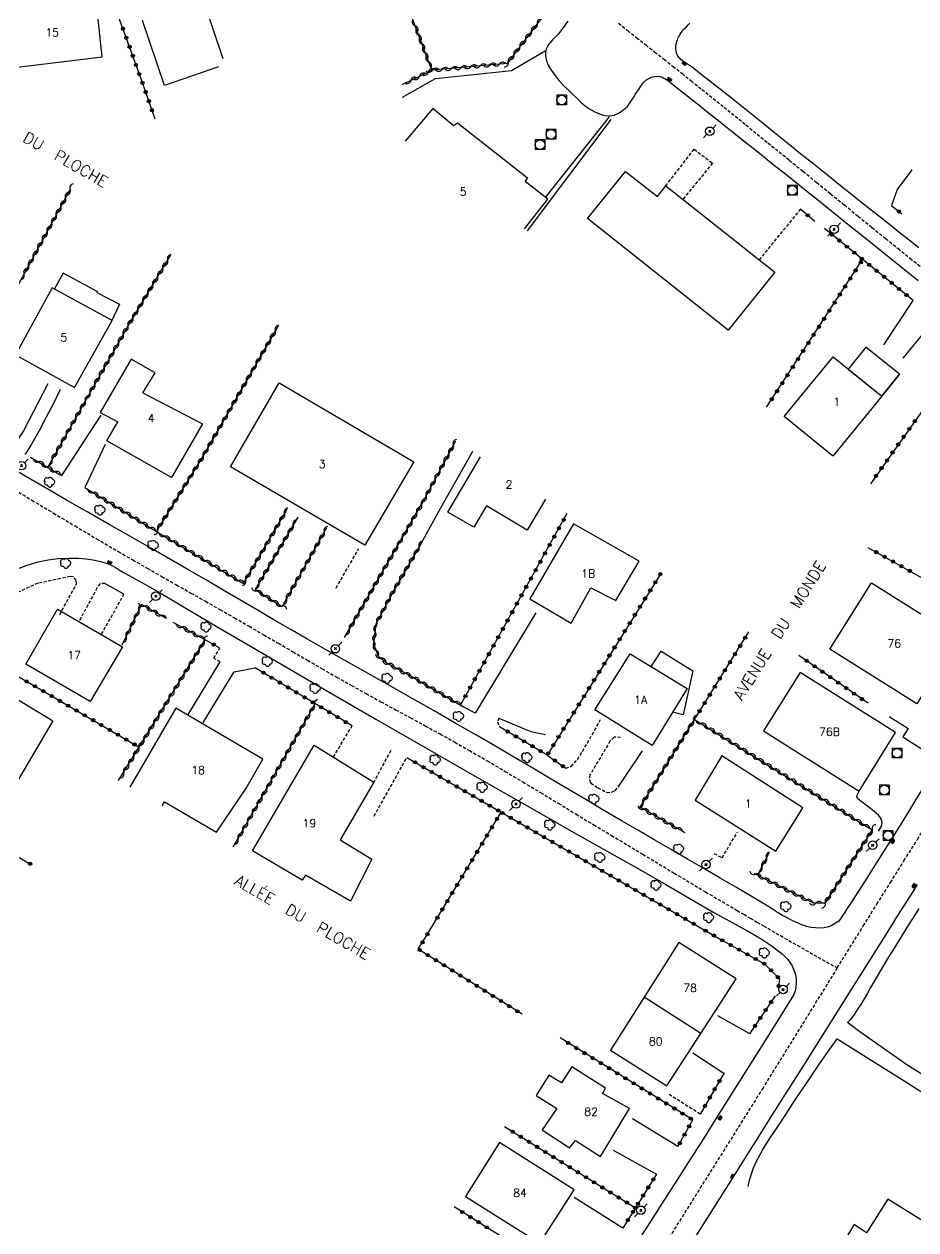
# Model space of a CAD drawing. Header units: millimetres. Extents: x 146000 to 147001, y 141999 to 143000.
# Drawn here: x 146353.7 to 146493, y 142123.5 to 142311.8 of the extents above; entities that cross this region are included whole.
import ezdxf
from ezdxf.enums import TextEntityAlignment as Align

# ---------------------------------------------------------------- set-up
doc = ezdxf.new("R2010")
doc.units = ezdxf.units.MM
doc.linetypes.add('DASHED', pattern=[0.75, 0.5, -0.25])
doc.layers.get('0').update_dxf_attribs({"linetype": 'CONTINUOUS'})
for name, color, linetype in [('W0001', 6, 'DASHED'), ('W0014', 7, 'CONTINUOUS'), ('W0017', 7, 'CONTINUOUS'), ('W0101', 7, 'CONTINUOUS'), ('W0104', 1, 'CONTINUOUS'), ('W0112', 1, 'DASHED'), ('W0300', 7, 'CONTINUOUS'), ('W0310', 3, 'CONTINUOUS'), ('W0323', 7, 'CONTINUOUS'), ('W0330', 7, 'CONTINUOUS'), ('W0333', 7, 'CONTINUOUS'), ('W0401', 7, 'CONTINUOUS'), ('W0420', 7, 'CONTINUOUS'), ('W0473', 7, 'CONTINUOUS'), ('W0989', 7, 'CONTINUOUS'), ('W0991', 7, 'CONTINUOUS'), ('W1102', 7, 'CONTINUOUS')]:
    doc.layers.add(name, color=color, linetype=linetype)
doc.styles.get("Standard").update_dxf_attribs({"font": 'romans.shx', "width": 0.85})

# ---------------------------------------------------------------- blocks, each defined once
blk = doc.blocks.new('T473')
for p, q in [((-0.166667, 0.166667), (0.166667, -0.166667)), ((-0.166667, -0.166667), (0.166667, 0.166667)), ((0.500001, 0.500001), (1.000002, 1.000002)), ((-1.000002, -1.000002), (-0.500001, -0.500001))]:
    blk.add_line(p, q)
blk.add_ellipse((0, 0), major_axis=(0.471405, 0.471405), ratio=1, start_param=5.4977871438, end_param=11.780972451)
blk = doc.blocks.new('T401')
for p, q in [((-0.3, 0.3), (0, 0.3)), ((-0.3, -0.25), (-0.3, 0.3)), ((-0.3, 0.15), (0, 0.15)), ((-0.3, 0), (0, 0)), ((0, 0.3), (0, -0.25)), ((-0.3, -0.15), (0, -0.15)), ((-0.3, -0.25), (-0.3, -0.3)), ((-0.3, -0.3), (0, -0.3)), ((0, -0.3), (0, -0.25))]:
    blk.add_line(p, q)
blk = doc.blocks.new('T300')
for p, q in [((-0.8, 0.51), (-0.86, 0.34)), ((-0.86, 0.34), (-0.86, 0.17)), ((-0.86, 0.17), (-0.74, 0.06)), ((-0.69, 0.63), (-0.8, 0.51)), ((-0.8, -0.06), (-0.74, 0.06)), ((-0.74, 0.06), (-0.69, 0.11)), ((-0.57, 0.69), (-0.69, 0.63)), ((-0.46, 0.69), (-0.57, 0.69)), ((-0.29, 0.63), (-0.46, 0.69)), ((-0.29, 0.63), (-0.17, 0.74)), ((-0.23, 0.57), (-0.29, 0.63)), ((-0.17, 0.74), (-0.06, 0.8)), ((-0.06, 0.8), (0.06, 0.8)), ((0.06, 0.8), (0.23, 0.74)), ((0.23, 0.74), (0.34, 0.63)), ((0.34, 0.63), (0.4, 0.51)), ((0.46, 0.46), (0.34, 0.46)), ((0.4, 0.51), (0.4, 0.46)), ((0.57, 0.4), (0.46, 0.46)), ((0.57, 0.4), (0.69, 0.29)), ((0.69, 0.29), (0.74, 0.17)), ((0.74, 0.06), (0.69, -0.17)), ((0.74, 0.17), (0.74, 0.06)), ((-0.8, -0.17), (-0.8, -0.06)), ((-0.8, -0.23), (-0.8, -0.17)), ((-0.74, -0.34), (-0.8, -0.23)), ((-0.69, -0.4), (-0.74, -0.34)), ((-0.51, -0.46), (-0.69, -0.4)), ((-0.4, -0.46), (-0.51, -0.46)), ((-0.4, -0.46), (-0.34, -0.46)), ((-0.34, -0.46), (-0.34, -0.4)), ((-0.34, -0.51), (-0.34, -0.46)), ((-0.29, -0.63), (-0.34, -0.51)), ((-0.17, -0.74), (-0.29, -0.63)), ((-0.06, -0.8), (-0.17, -0.74)), ((0.06, -0.8), (-0.06, -0.8)), ((0.17, -0.74), (0.06, -0.8)), ((0.23, -0.69), (0.17, -0.74)), ((0.29, -0.46), (0.23, -0.46)), ((0.29, -0.63), (0.23, -0.69)), ((0.46, -0.4), (0.29, -0.46)), ((0.34, -0.51), (0.29, -0.63)), ((0.34, -0.51), (0.34, -0.46)), ((0.57, -0.34), (0.46, -0.4)), ((0.63, -0.29), (0.57, -0.34)), ((0.69, -0.17), (0.63, -0.29))]:
    blk.add_line(p, q)
blk = doc.blocks.new('T420')
for p, q in [((0.75, 0.75), (-0.75, 0.75)), ((-0.75, 0.75), (-0.75, -0.75)), ((0.75, 0.75), (0.75, -0.75)), ((0.75, -0.75), (-0.75, -0.75))]:
    blk.add_line(p, q)
blk.add_ellipse((0, 0), major_axis=(-0.53, 0.53), ratio=1, start_param=3.926991, end_param=10.210176)
blk = doc.blocks.new('t323o')
at = {"color": 0, "linetype": 'Continuous'}
for radius in [0.25, 0.15]:
    blk.add_circle((0, 0), radius, dxfattribs=at)
blk = doc.blocks.new('t310o')
at = {"color": 0, "linetype": 'Continuous'}
for centre, start, end in [((-0.5, 0.38), 216.8699, 323.1304), ((0.5, -0.37), 36.8699, 143.1303)]:
    blk.add_arc(centre, 0.625, start, end, dxfattribs=at)

msp = doc.modelspace()

# ---------------------------------------------------------------- linework, layer by layer
at = {"layer": 'W0001'}
for points in [[(146494.24, 142273.49), (146492.33, 142275.03), (146490.42, 142276.57), (146488.26, 142278.32), (146486.1, 142280.06), (146483.95, 142281.81), (146481.79, 142283.56), (146479.64, 142285.32), (146477.49, 142287.07), (146475.33, 142288.82), (146473.18, 142290.57), (146469.75, 142293.35), (146466.32, 142296.14), (146462.89, 142298.92), (146459.45, 142301.7), (146458.03, 142302.82), (146456.62, 142303.95), (146455.2, 142305.07), (146453.78, 142306.19), (146452.36, 142307.31), (146450.94, 142308.43), (146449.52, 142309.55), (146448.11, 142310.68), (146446.55, 142311.93)], [(146484.78, 142171), (146486.89, 142174.38), (146489, 142177.76), (146491.12, 142181.14), (146493.23, 142184.52), (146497.17, 142190.78), (146501.11, 142197.05), (146505.06, 142203.3), (146509.03, 142209.54), (146509.97, 142211.01), (146510.92, 142212.47), (146511.87, 142213.94), (146512.83, 142215.4), (146513.78, 142216.87), (146514.73, 142218.33), (146515.68, 142219.79), (146516.63, 142221.26), (146520.34, 142227), (146524.04, 142232.74), (146527.74, 142238.49), (146531.44, 142244.24)], [(146352.82, 142238.74), (146354.9, 142237.5), (146358.27, 142235.48), (146361.65, 142233.46), (146365.02, 142231.46), (146368.41, 142229.46), (146370.67, 142228.16), (146372.94, 142226.86), (146375.21, 142225.56), (146377.48, 142224.27), (146379.75, 142222.99), (146382.02, 142221.7), (146384.29, 142220.41), (146386.56, 142219.11), (146388.84, 142217.79), (146391.12, 142216.47), (146393.4, 142215.15), (146395.68, 142213.82), (146397.96, 142212.49), (146400.24, 142211.17), (146402.53, 142209.86), (146404.82, 142208.56), (146407.11, 142207.28), (146409.42, 142206.01), (146411.73, 142204.75), (146414.04, 142203.5), (146416.35, 142202.25), (146418.66, 142200.98), (146420.95, 142199.7), (146423.24, 142198.41), (146426.04, 142196.79), (146428.82, 142195.14), (146431.6, 142193.49), (146434.37, 142191.82), (146437.13, 142190.15), (146439.9, 142188.47), (146442.66, 142186.8), (146445.43, 142185.14), (146450.33, 142182.2), (146455.23, 142179.25), (146460.13, 142176.32), (146465.05, 142173.42), (146466.09, 142172.81), (146467.12, 142172.21), (146468.16, 142171.6), (146469.2, 142171)], [(146469.2, 142171), (146470.51, 142170.24), (146471.83, 142169.48), (146473.14, 142168.72), (146474.46, 142167.97), (146480.7, 142164.43)], [(146480.7, 142164.43), (146484.78, 142171)], [(146480.7, 142164.43), (146469.11, 142145.72), (146465.92, 142140.61), (146462.72, 142135.51), (146459.52, 142130.41), (146456.32, 142125.31), (146452.4, 142119.05)]]:
    msp.add_lwpolyline(points, dxfattribs=at)
at = {"layer": 'W0014'}
for points in [[(146438.63, 142312.27), (146438.21, 142311.71), (146437.79, 142311.15), (146437.36, 142310.6), (146437.09, 142310.27), (146436.8, 142309.96), (146436.5, 142309.66), (146436.21, 142309.36), (146435.92, 142309.04), (146435.66, 142308.69), (146435.43, 142308.32), (146435.26, 142307.91), (146435.16, 142307.46), (146435.14, 142306.99), (146435.19, 142306.53), (146435.3, 142306.09), (146435.55, 142305.42), (146435.91, 142304.8), (146436.31, 142304.22), (146436.73, 142303.66), (146437.32, 142302.94), (146437.96, 142302.26), (146438.62, 142301.61), (146439.29, 142300.97), (146439.96, 142300.31), (146440.65, 142299.66), (146441.38, 142299.04), (146442.17, 142298.51), (146442.85, 142298.14), (146443.57, 142297.8), (146444.35, 142297.56), (146445.16, 142297.51), (146445.86, 142297.64), (146446.52, 142297.92), (146447.1, 142298.3), (146447.64, 142298.72), (146447.92, 142298.98), (146448.16, 142299.27), (146448.38, 142299.57), (146448.59, 142299.89), (146448.78, 142300.2), (146448.97, 142300.52), (146449.16, 142300.84), (146449.37, 142301.14), (146449.7, 142301.63), (146450.01, 142302.15), (146450.37, 142302.66), (146450.82, 142303.07), (146451.25, 142303.34), (146451.71, 142303.55), (146452.21, 142303.68), (146452.72, 142303.71), (146453.05, 142303.66), (146453.36, 142303.54), (146453.64, 142303.38), (146453.92, 142303.22), (146454.33, 142302.96), (146454.72, 142302.67), (146455.1, 142302.36), (146455.48, 142302.06), (146456.71, 142301.1), (146457.93, 142300.14), (146459.14, 142299.17), (146460.36, 142298.2), (146463, 142296.09), (146465.65, 142293.99), (146468.29, 142291.88), (146470.93, 142289.77), (146472.6, 142288.43), (146474.27, 142287.09), (146475.94, 142285.76), (146477.6, 142284.42), (146479.27, 142283.08), (146480.94, 142281.75), (146482.61, 142280.41), (146484.28, 142279.07), (146488.81, 142275.44), (146493.34, 142271.82)], [(146493.45, 142276.88), (146491.93, 142278.1), (146490.4, 142279.31), (146488.87, 142280.52), (146487.34, 142281.73), (146485.81, 142282.94), (146484.28, 142284.15), (146482.75, 142285.36), (146481.23, 142286.57), (146479.16, 142288.23), (146477.1, 142289.89), (146475.04, 142291.55), (146472.98, 142293.21), (146470.92, 142294.88), (146468.86, 142296.54), (146466.79, 142298.2), (146464.72, 142299.85), (146463.89, 142300.51), (146463.06, 142301.16), (146462.22, 142301.82), (146461.39, 142302.47), (146460.55, 142303.12), (146459.72, 142303.78), (146458.88, 142304.43), (146458.05, 142305.09), (146457.47, 142305.49), (146456.85, 142305.88), (146456.26, 142306.33), (146455.79, 142306.9), (146455.62, 142307.26), (146455.53, 142307.63), (146455.5, 142308.02), (146455.51, 142308.4), (146455.54, 142308.64), (146455.59, 142308.89), (146455.65, 142309.13), (146455.73, 142309.36), (146455.83, 142309.59), (146455.93, 142309.81), (146456.05, 142310.03), (146456.17, 142310.24), (146456.38, 142310.57), (146456.61, 142310.87), (146456.87, 142311.16), (146457.14, 142311.43), (146457.41, 142311.7), (146457.67, 142311.98)], [(146475.68, 142171), (146475.2, 142171.17), (146474.72, 142171.37), (146474.25, 142171.59), (146473.79, 142171.81), (146472.97, 142172.22), (146472.17, 142172.65), (146471.38, 142173.11), (146470.61, 142173.59), (146469.84, 142174.07), (146469.07, 142174.55), (146468.29, 142175.03), (146467.51, 142175.5), (146464.97, 142176.98), (146462.42, 142178.47), (146459.87, 142179.95), (146457.32, 142181.43), (146454.77, 142182.91), (146452.22, 142184.39), (146449.67, 142185.88), (146447.12, 142187.37), (146444.27, 142189.04), (146441.43, 142190.72), (146438.58, 142192.4), (146435.74, 142194.09), (146432.9, 142195.77), (146430.05, 142197.45), (146427.2, 142199.12), (146424.35, 142200.78), (146421.04, 142202.68), (146417.74, 142204.57), (146414.42, 142206.45), (146411.11, 142208.32), (146407.79, 142210.19), (146404.48, 142212.06), (146401.16, 142213.94), (146397.86, 142215.84), (146395.24, 142217.35), (146392.62, 142218.87), (146390, 142220.39), (146387.39, 142221.92), (146384.77, 142223.44), (146382.16, 142224.97), (146379.54, 142226.49), (146376.93, 142228.02), (146373.61, 142229.92), (146370.29, 142231.82), (146366.97, 142233.71), (146363.64, 142235.59), (146360.32, 142237.49), (146357.01, 142239.4), (146353.72, 142241.34), (146350.43, 142243.3)], [(146352.52, 142226.69), (146354.18, 142227.34), (146355.89, 142227.85), (146357.45, 142228.18), (146359.02, 142228.37), (146360.61, 142228.44), (146362.19, 142228.41), (146363.33, 142228.33), (146364.47, 142228.16), (146365.6, 142227.92), (146366.7, 142227.58), (146367.4, 142227.28), (146368.06, 142226.91), (146368.7, 142226.51), (146369.34, 142226.13), (146370.65, 142225.4), (146371.96, 142224.67), (146373.26, 142223.95), (146374.57, 142223.21)], [(146369.29, 142222.8), (146366.32, 142224.49)], [(146374.57, 142223.21), (146383.06, 142218.2), (146391.57, 142213.21), (146400.08, 142208.24), (146408.61, 142203.29), (146414.24, 142200.04), (146419.88, 142196.82), (146425.52, 142193.59), (146431.17, 142190.37), (146434.95, 142188.22), (146438.75, 142186.07), (146442.54, 142183.93), (146446.34, 142181.79), (146450.13, 142179.64), (146453.92, 142177.48), (146457.69, 142175.3), (146461.45, 142173.1), (146462.39, 142172.56), (146463.34, 142172.03), (146464.29, 142171.51), (146465.24, 142171)], [(146494.55, 142193.27), (146492.67, 142190.2), (146490.78, 142187.14), (146488.87, 142184.08), (146486.91, 142180.98), (146484.94, 142177.89), (146482.96, 142174.8), (146480.96, 142171.72)], [(146489.18, 142171), (146490.19, 142172.62), (146491.21, 142174.23), (146492.23, 142175.85), (146493.24, 142177.47)], [(146493.45, 142173.71), (146492.6, 142172.36), (146491.75, 142171)], [(146480.96, 142171.72), (146479.78, 142171)], [(146464.32, 142131.56), (146466.3, 142134.72), (146468.29, 142137.87), (146470.28, 142141.02), (146472.28, 142144.17), (146474.27, 142147.32), (146476.26, 142150.47), (146478.25, 142153.62), (146480.24, 142156.77), (146482.48, 142160.32), (146484.71, 142163.88), (146486.94, 142167.44), (146489.18, 142171)], [(146465.24, 142171), (146467.04, 142170.02), (146468.81, 142168.99), (146470.52, 142167.85), (146472.14, 142166.58), (146472.57, 142166.17), (146472.98, 142165.73), (146473.34, 142165.26), (146473.66, 142164.74), (146473.89, 142164.25), (146474.09, 142163.74), (146474.22, 142163.21), (146474.29, 142162.66), (146474.3, 142162.06), (146474.24, 142161.47), (146474.12, 142160.88), (146473.93, 142160.31)], [(146479.78, 142171), (146479.67, 142170.96), (146479.57, 142170.92), (146479.46, 142170.89), (146479.35, 142170.86), (146478.67, 142170.72), (146477.99, 142170.67), (146477.3, 142170.69), (146476.62, 142170.77), (146476.38, 142170.81), (146476.15, 142170.87), (146475.91, 142170.93), (146475.68, 142171)], [(146491.75, 142171), (146490.67, 142169.27), (146489.59, 142167.53), (146488.52, 142165.79), (146487.45, 142164.05), (146486.93, 142163.17), (146486.42, 142162.29), (146485.92, 142161.4), (146485.42, 142160.5), (146484.92, 142159.62), (146484.39, 142158.74), (146483.84, 142157.87), (146483.27, 142157.03), (146483.04, 142156.73), (146482.81, 142156.44), (146482.56, 142156.17), (146482.3, 142155.9)], [(146473.93, 142160.31), (146470.94, 142155.5), (146467.94, 142150.7), (146464.93, 142145.9), (146461.91, 142141.11), (146459.85, 142137.85), (146457.78, 142134.6), (146455.7, 142131.35), (146453.62, 142128.1), (146451.54, 142124.86), (146449.47, 142121.61)], [(146466.79, 142130.3), (146467.01, 142131.29), (146467.29, 142132.26), (146467.64, 142133.21), (146468.04, 142134.14), (146469.06, 142136.07), (146470.23, 142137.93), (146471.47, 142139.73), (146472.68, 142141.55), (146473.79, 142143.26), (146474.92, 142144.96), (146476.05, 142146.66), (146477.2, 142148.35), (146478.06, 142149.62), (146478.93, 142150.88), (146479.81, 142152.14), (146480.69, 142153.39)], [(146457.81, 142121.19), (146464.32, 142131.56)]]:
    msp.add_lwpolyline(points, dxfattribs=at)
at = {"layer": 'W0017'}
for points in [[(146412.78, 142300.45), (146417.96, 142303.33), (146429.81, 142304.6), (146435.08, 142307.66)], [(146435.12, 142284.78), (146445.13, 142297.37)], [(146492.38, 142289.07), (146490.04, 142285.99), (146489.2, 142283.53)], [(146487.98, 142261.75), (146492.57, 142268.68)], [(146496.23, 142266.07), (146490.94, 142259.66)], [(146357.42, 142255.64), (146353.6, 142248.3), (146351.8, 142245.63)], [(146423.71, 142245.09), (146418.5, 142235.87), (146415.67, 142230.67)], [(146433.62, 142219.89), (146424.13, 142204.25), (146422.33, 142205.23)], [(146379.25, 142203.93), (146384.34, 142212.22)], [(146381.67, 142202.77), (146386.5, 142210.67), (146389.79, 142211.32)], [(146488.82, 142203.72), (146491.77, 142201.84), (146490.93, 142200.52), (146495.29, 142197.77), (146496.96, 142200.39)], [(146427.82, 142203.45), (146430.47, 142202.33), (146432.84, 142201.35), (146435.12, 142200.89)], [(146446.47, 142192.65), (146450.28, 142198.32)], [(146487.14, 142185.8), (146487.61, 142186.58), (146487.7, 142187.1), (146487.6, 142187.61), (146487.45, 142187.86), (146487.15, 142188.27), (146485.88, 142189.32), (146485, 142190), (146484.23, 142190.58), (146483.85, 142190.88), (146483.74, 142191.15), (146483.85, 142191.5), (146484.12, 142192.04)], [(146467.04, 142154.13), (146462.05, 142156.98)], [(146563.31, 142077.88), (146562.69, 142077.74), (146560.68, 142078.34), (146555.5, 142080.95), (146550.67, 142083.85), (146549.29, 142084.92), (146548.25, 142086.26), (146547.79, 142088.05), (146548.57, 142089.91), (146550.31, 142092.17), (146552.92, 142095.09), (146555.23, 142098.91), (146555.73, 142101.44), (146555.85, 142105.11), (146555.08, 142108.67), (146552.48, 142112.14), (146545.6, 142116.23), (146534.89, 142122.59), (146510.25, 142137.57), (146491.58, 142149.28), (146484.23, 142154.46), (146482.3, 142155.9)], [(146480.69, 142153.39), (146490.43, 142147.26), (146507.4, 142136.47), (146523.32, 142126.8), (146537.69, 142117.95), (146546.15, 142112.51), (146550.76, 142108.75), (146552.25, 142106.21), (146552.89, 142103.67), (146552.6, 142100.99), (146551.81, 142098.56), (146549.39, 142095.23), (146547.2, 142092.84), (146545.56, 142091.02), (146544.67, 142089.94), (146543.96, 142089.66), (146542.86, 142090.01), (146541.51, 142090.7)], [(146458.16, 142151.18), (146462.84, 142148.12), (146463.03, 142148.01)], [(146455.81, 142136.54), (146448.72, 142140.86)], [(146445.73, 142135.96), (146452.47, 142132.22)], [(146447.2, 142123.8), (146439.63, 142128.6)]]:
    msp.add_lwpolyline(points, dxfattribs=at)
at = {"layer": 'W0101'}
for points in [[(146364.92, 142316.09), (146350.18, 142314.31), (146351.35, 142304.98), (146365.88, 142306.71)], [(146453.91, 142286.56), (146470.96, 142273.09), (146463.65, 142264.02), (146441.7, 142281.48), (146447.63, 142288.84), (146452.64, 142284.89)], [(146361.55, 142255.11), (146367.44, 142265.57), (146358.09, 142270.66), (146352.36, 142260.19)], [(146414.57, 142243.49), (146406.94, 142230.45), (146385.91, 142242.71), (146393.53, 142255.79)], [(146439.52, 142233.77), (146432.68, 142222.1), (146439.14, 142218.3), (146442.19, 142223.81), (146446.12, 142221.84), (146449.75, 142227.95)], [(146499.65, 142216.05), (146493.14, 142205.67), (146479.55, 142214.2), (146486.06, 142224.57)], [(146364.03, 142206.06), (146353.96, 142211.88), (146358.93, 142220.45), (146369.05, 142214.61)], [(146457.26, 142208.08), (146451.82, 142199.19), (146442.82, 142204.77), (146448.36, 142213.48)], [(146484.12, 142192.04), (146489.83, 142201.18), (146474.9, 142210.57), (146469.17, 142201.45)], [(146347.87, 142209.27), (146358.2, 142203.04), (146351.18, 142191.16), (146343.17, 142195.85), (146345.68, 142200.09), (146344.97, 142200.57), (146346.54, 142203.98), (146345.1, 142204.72)], [(146407.99, 142181.4), (146404.7, 142174.87), (146397.66, 142178.9), (146397.15, 142178.12), (146389.38, 142182.7), (146398.98, 142199.21), (146408.3, 142193.45), (146403.08, 142184.43)], [(146471.13, 142182.65), (146475.35, 142189.44), (146462.69, 142197.57), (146458.49, 142190.62)], [(146434.61, 142139.14), (146438.86, 142136.33), (146439.8, 142137.5), (146443.7, 142134.97), (146448.25, 142142.47), (146444.05, 142144.83), (146444.49, 142145.65), (146439.27, 142149), (146437.62, 142146.48), (146435.66, 142147.68), (146433.67, 142144.49), (146436.9, 142142.5)], [(146439.61, 142129.76), (146427.94, 142137.17), (146422.66, 142128.75), (146434.26, 142121.43)], [(146480.77, 142115.6), (146497.92, 142104.92), (146500.6, 142109.08), (146503.5, 142107.2), (146500.83, 142103.09), (146514.58, 142094.65), (146522.42, 142107.26), (146508.89, 142115.83), (146507.82, 142114.29), (146506.14, 142115.32), (146506.59, 142115.89), (146505.2, 142116.79), (146505.76, 142117.63), (146488.62, 142128.34), (146485.3, 142123.09), (146483.36, 142124.39), (146481.91, 142121.97), (146483.95, 142120.79)]]:
    msp.add_lwpolyline(points, close=True, dxfattribs=at)
for points in [[(146431.85, 142279.85), (146435.49, 142284.49), (146431.97, 142287.27), (146432.32, 142287.76), (146421.37, 142296.39), (146420.78, 142295.94), (146417.54, 142298.68), (146413.21, 142293.57)], [(146374.15, 142257.37), (146370.42, 142259.53), (146365.57, 142251.19), (146368.32, 142249.71)], [(146479.96, 142244.41), (146472.43, 142250.54), (146480.05, 142259.9), (146487.67, 142253.73)], [(146372.25, 142254.27), (146374.15, 142257.37)], [(146372.25, 142254.27), (146381.54, 142249.41), (146376.71, 142241.05), (146366.61, 142246.76)], [(146487.67, 142253.73), (146480.04, 142244.36)], [(146366.61, 142246.76), (146368.32, 142249.71)], [(146432.29, 142232.79), (146425.92, 142236.58), (146423.92, 142233.25), (146419.86, 142235.59), (146424.99, 142244.26)], [(146435.12, 142237.66), (146432.29, 142232.79)], [(146388.3, 142192.43), (146391, 142197.03), (146377.38, 142204.99), (146370.19, 142192.69)], [(146375.28, 142189.74), (146375.62, 142190.36), (146383.76, 142185.66), (146388.3, 142192.43)], [(146459.39, 142154.22), (146464.92, 142162.76), (146455.96, 142168.4), (146450.55, 142159.88)], [(146450.55, 142159.88), (146445.3, 142151.61), (146454.09, 142146.04)], [(146454.09, 142146.04), (146459.39, 142154.22)]]:
    msp.add_lwpolyline(points, dxfattribs=at)
at = {"layer": 'W0104'}
for points in [[(146384.81, 142306.43), (146381.64, 142315.72)], [(146384.06, 142305.16), (146375.61, 142302.26), (146372.2, 142312.39)], [(146359.81, 142272.95), (146358.44, 142270.47)], [(146365.09, 142270.08), (146359.81, 142272.95)], [(146365.09, 142270.08), (146365.05, 142269.91), (146368.57, 142268.09), (146367.31, 142265.34)], [(146490.42, 142257.18), (146485.15, 142261.4), (146482.42, 142257.97), (146487.67, 142253.73)], [(146451.71, 142211.54), (146453.22, 142213.92), (146458.13, 142210.84), (146456.66, 142203.99), (146454.99, 142204.37)]]:
    msp.add_lwpolyline(points, dxfattribs=at)
msp.add_lwpolyline([(146490.42, 142257.18), (146487.67, 142253.73), (146490.42, 142257.18)], close=True, dxfattribs=at)
at = {"layer": 'W0112'}
for points in [[(146453.91, 142286.56), (146458.35, 142292.29), (146461.22, 142290.14), (146456.58, 142284.44)], [(146474.97, 142282.95), (146468.5, 142275.03)], [(146402.42, 142223.76), (146405.97, 142229.91)], [(146360.89, 142225.55), (146355.84, 142224.52), (146351.54, 142222.53), (146348.21, 142219.67), (146345.71, 142215.82)], [(146359.25, 142219.6), (146361.9, 142224.45), (146361.83, 142224.98), (146361.4, 142225.5), (146360.89, 142225.55)], [(146366.32, 142224.49), (146365.56, 142224.45), (146365.07, 142223.77), (146362.23, 142218.49)], [(146365.8, 142216.57), (146369.29, 142222.8)], [(146384.34, 142212.22), (146383.33, 142212.79), (146384.26, 142214.4)], [(146402.02, 142197.39), (146404.91, 142202.24)], [(146427.82, 142203.45), (146427.63, 142202.86), (146427.93, 142202.11)], [(146438.29, 142195.64), (146439.16, 142195.92), (146440.14, 142197.01), (146440.93, 142198.26), (146443.75, 142203.21)], [(146446.87, 142200.45), (146445.88, 142200.46), (146445.25, 142199.89), (146442.08, 142194.6), (146441.99, 142193.74), (146442.24, 142193.3), (146443.3, 142192.59), (146444.69, 142191.86), (146445.45, 142191.88), (146446, 142192.11), (146446.47, 142192.65)], [(146410.95, 142198.39), (146408.3, 142193.45)], [(146408.36, 142188.15), (146413.47, 142197.3)], [(146461.45, 142182.31), (146462.72, 142181.65), (146465.11, 142185.66)], [(146459.29, 142141.6), (146454.24, 142144.8)]]:
    msp.add_lwpolyline(points, dxfattribs=at)
at = {"layer": 'W0310'}
for points in [[(146435.92, 142314.64), (146429.14, 142305.7), (146417.38, 142304.62), (146410.4, 142323.23), (146409.08, 142327.04)], [(146412.75, 142302.38), (146417.38, 142304.62)], [(146349.5, 142247.08), (146342.02, 142251.48), (146357.27, 142279.38), (146360.89, 142286.01)], [(146357.32, 142242.54), (146369.93, 142264.73), (146376.6, 142275.78)], [(146363.17, 142239.45), (146374.35, 142232.61), (146381.43, 142243.99), (146393.04, 142264.09), (146393.46, 142264.8)], [(146403.75, 142216.05), (146415.99, 142237.2), (146421.12, 142246.78)], [(146354.67, 142244.22), (146359.55, 142241.36)], [(146374.35, 142232.61), (146387.98, 142224.5), (146394.8, 142236.09)], [(146396.47, 142234.83), (146389.76, 142223.53), (146393.99, 142220.88), (146400.98, 142233.2)], [(146415.67, 142230.67), (146411.27, 142223.12), (146408.63, 142218.14), (146408.27, 142215.03), (146409, 142213.11), (146410.52, 142211.96), (146414.39, 142209.84), (146422.33, 142205.23)], [(146375.81, 142219.05), (146372.04, 142221.19), (146368.98, 142214.85)], [(146381.99, 142215.67), (146377, 142218.38)], [(146368.46, 142193.69), (146381.99, 142215.67)], [(146386.36, 142183.33), (146387.36, 142185.05), (146399.17, 142205.68)], [(146456.97, 142185.52), (146449.9, 142189.56), (146458.41, 142203.26), (146472.47, 142194.5), (146486.18, 142185.98), (146478.79, 142174.57), (146476.99, 142174.55), (146467.73, 142179.2)], [(146470.07, 142182.45), (146468.25, 142178.94)]]:
    msp.add_lwpolyline(points, dxfattribs=at)
at = {"layer": 'W0323'}
for points in [[(146374.16, 142296.97), (146372.07, 142303), (146365.73, 142320.53)], [(146477.19, 142281.03), (146474.97, 142282.95)], [(146489.2, 142283.53), (146490.8, 142282.21)], [(146492.57, 142268.68), (146478.71, 142279.92)], [(146469.67, 142251.99), (146484.78, 142275.23)], [(146501.51, 142262.04), (146485.88, 142240.05)], [(146421.91, 142205.59), (146438.53, 142235.44)], [(146485.49, 142230.11), (146494.84, 142224.86)], [(146453.09, 142225.95), (146435.4, 142197.69), (146427.93, 142202.11)], [(146458.41, 142203.26), (146466.91, 142216.95)], [(146384.26, 142214.4), (146381.99, 142215.67)], [(146345.03, 142214.46), (146371.68, 142198.92)], [(146485.51, 142205.77), (146474.7, 142213.25)], [(146404.91, 142202.24), (146389.79, 142211.32)], [(146413.47, 142197.3), (146428.2, 142188.76)], [(146435.4, 142197.69), (146438.29, 142195.64)], [(146332.61, 142193.55), (146354.82, 142180.6)], [(146417.47, 142171), (146428.2, 142188.76), (146458.84, 142171)], [(146431.49, 142157.2), (146415.27, 142167.36), (146417.47, 142171)], [(146458.84, 142171), (146462.5, 142168.88), (146469.42, 142165.04), (146471.66, 142162.76), (146471.54, 142161.51)], [(146471.03, 142160.1), (146467.02, 142154.13)], [(146455.82, 142136.54), (146458.13, 142140.71), (146437.41, 142153.5)], [(146463.02, 142148.03), (146459.29, 142141.6)], [(146428.72, 142139.65), (146449.18, 142126.96)], [(146452.47, 142132.22), (146447.2, 142123.8)], [(146441.8, 142113.92), (146420.87, 142127.13)]]:
    msp.add_lwpolyline(points, dxfattribs=at)
at = {"layer": 'W0330'}
msp.add_lwpolyline([(146445.35, 142296.93), (146432.28, 142279.54)], dxfattribs=at)
at = {"layer": 'W0333'}
for points in [[(146359.32, 142254.79), (146358.26, 142252.61), (146357.16, 142250.45), (146356.02, 142248.32), (146354.83, 142246.21), (146354.58, 142245.8), (146354.33, 142245.39), (146354.07, 142244.99), (146353.8, 142244.6)], [(146365.66, 142250.77), (146359.55, 142241.36)], [(146366.34, 142246.17), (146363.17, 142239.45)]]:
    msp.add_lwpolyline(points, dxfattribs=at)
at = {"layer": 'W1102'}
msp.add_lwpolyline([(146459.39, 142154.22), (146450.55, 142159.88)], dxfattribs=at)

# ---------------------------------------------------------------- block references
at = {"layer": 'W0300'}
for p in [(146357.71, 142240.29), (146365.57, 142235.93), (146373.89, 142230.41), (146360.22, 142227.6), (146382.14, 142217.67), (146391.72, 142212.29), (146410.43, 142209.65), (146399.19, 142208.08), (146421.58, 142203.71), (146432.27, 142197.27), (146417.93, 142196.91), (146425.27, 142192.65), (146442.73, 142190.79), (146435.84, 142186.77), (146455.97, 142182.99), (146443.64, 142181.68), (146452.43, 142177.33), (146472.71, 142174.01), (146460.66, 142172.28), (146469.35, 142166.78)]:
    msp.add_blockref('T300', p, dxfattribs=at)
at = {"layer": 'W0310'}
for p, rotation in [((146414.78, 142311.56), 110.5418701136342), ((146415.31, 142310.15), 110.5418701136342), ((146432.94, 142310.71), 232.817326050045), ((146433.84, 142311.9), 232.817326050045), ((146415.83, 142308.75), 110.5418701136342), ((146431.12, 142308.32), 232.817326050045), ((146432.03, 142309.51), 232.817326050045), ((146416.36, 142307.34), 110.5418701136342), ((146430.22, 142307.12), 232.817326050045), ((146416.88, 142305.94), 110.5418701136342), ((146421.96, 142305.04), 185.2036537956692), ((146423.45, 142305.18), 185.2036537956692), ((146424.94, 142305.31), 185.2036537956692), ((146426.44, 142305.45), 185.2036537956692), ((146427.93, 142305.59), 185.2036537956692), ((146429.31, 142305.93), 232.817326050045), ((146414.1, 142303.03), 25.88349877721646), ((146415.45, 142303.69), 25.88349877721646), ((146416.8, 142304.34), 25.88349877721646), ((146417.47, 142304.63), 185.2036537956692), ((146418.97, 142304.77), 185.2036537956692), ((146420.46, 142304.9), 185.2036537956692), ((146360.88, 142285.99), 61.34093480205208), ((146360.16, 142284.67), 61.34093480205208), ((146358.72, 142282.04), 61.34093480205208), ((146359.44, 142283.35), 61.34093480205208), ((146358, 142280.72), 61.34093480205208), ((146356.56, 142278.09), 61.3393525411877), ((146357.28, 142279.4), 61.34093480205208), ((146355.84, 142276.77), 61.3393525411877), ((146355.12, 142275.46), 61.3393525411877), ((146376.12, 142274.98), 58.88118084375165), ((146353.68, 142272.82), 61.3393525411877), ((146354.4, 142274.14), 61.3393525411877), ((146374.57, 142272.41), 58.88118084375165), ((146375.35, 142273.7), 58.88118084375165), ((146373.79, 142271.13), 58.88118084375165), ((146373.02, 142269.85), 58.88118084375165), ((146371.47, 142267.28), 58.88118084375165), ((146372.24, 142268.56), 58.88118084375165), ((146370.69, 142265.99), 58.88118084375165), ((146369.18, 142263.4), 60.4004275210471), ((146369.92, 142264.71), 60.4004275210471), ((146392.93, 142263.91), 59.9955006054671), ((146368.44, 142262.1), 60.4004275210471), ((146391.43, 142261.31), 59.9955006054671), ((146392.18, 142262.61), 59.9955006054671), ((146366.96, 142259.49), 60.4004275210471), ((146367.7, 142260.8), 60.4004275210471), ((146390.68, 142260.01), 59.9955006054671), ((146366.21, 142258.19), 60.4004275210471), ((146389.18, 142257.41), 59.9955006054671), ((146389.93, 142258.71), 59.9955006054671), ((146364.73, 142255.58), 60.4004275210471), ((146365.47, 142256.88), 60.4004275210471), ((146388.43, 142256.11), 59.9955006054671), ((146363.99, 142254.28), 60.4004275210471), ((146387.68, 142254.81), 59.9955006054671), ((146362.51, 142251.67), 60.4004275210471), ((146363.25, 142252.97), 60.4004275210471), ((146386.18, 142252.21), 59.9955006054671), ((146386.93, 142253.51), 59.9955006054671), ((146361.77, 142250.36), 60.4004275210471), ((146385.43, 142250.92), 59.9955006054671), ((146361.03, 142249.06), 60.4004275210471), ((146383.93, 142248.32), 59.9955006054671), ((146384.68, 142249.62), 59.9955006054671), ((146359.55, 142246.45), 60.4004275210471), ((146360.29, 142247.75), 60.4004275210471), ((146383.18, 142247.02), 59.9955006054671), ((146420.74, 142246.07), 61.88062520635658), ((146358.81, 142245.15), 60.4004275210471), ((146381.68, 142244.42), 59.9955006054671), ((146382.43, 142245.72), 59.9955006054671), ((146420.03, 142244.75), 61.88062520635658), ((146355.97, 142243.46), 329.6531254483939), ((146357.26, 142242.7), 329.6531254483939), ((146358.06, 142243.84), 60.4004275210471), ((146380.9, 142243.14), 58.09158495707986), ((146419.32, 142243.43), 61.88062520635658), ((146358.56, 142241.94), 329.6531254483939), ((146379.32, 142240.59), 58.09158495707986), ((146380.11, 142241.87), 58.09158495707986), ((146417.91, 142240.78), 61.88062520635658), ((146418.62, 142242.11), 61.88062520635658), ((146378.52, 142239.32), 58.09158495707986), ((146417.2, 142239.46), 61.88062520635658), ((146364.45, 142238.67), 328.5280328537261), ((146365.73, 142237.88), 328.5280328537261), ((146367.01, 142237.1), 328.5280328537261), ((146376.94, 142236.77), 58.09158495707986), ((146377.73, 142238.05), 58.09158495707986), ((146415.78, 142236.82), 59.93291222020896), ((146416.5, 142238.14), 61.88062520635658), ((146368.29, 142236.32), 328.5280328537261), ((146369.57, 142235.54), 328.5280328537261), ((146376.14, 142235.5), 58.09158495707986), ((146394.38, 142235.39), 59.55346066086265), ((146415.02, 142235.52), 59.93291222020896), ((146370.85, 142234.75), 328.5280328537261), ((146372.13, 142233.97), 328.5280328537261), ((146373.41, 142233.19), 328.5280328537261), ((146374.56, 142232.95), 58.09158495707986), ((146375.35, 142234.23), 58.09158495707986), ((146393.62, 142234.09), 59.55346066086265), ((146395.71, 142233.54), 239.2852791985924), ((146413.52, 142232.93), 59.93291222020896), ((146414.27, 142234.23), 59.93291222020896), ((146375.64, 142231.84), 329.2347315470442), ((146392.1, 142231.51), 59.55346066086265), ((146392.86, 142232.8), 59.55346066086265), ((146394.18, 142230.96), 239.2852791985924), ((146394.94, 142232.25), 239.2852791985924), ((146399.85, 142231.21), 60.41816829000715), ((146400.59, 142232.51), 60.41816829000715), ((146412.77, 142231.63), 59.93291222020896), ((146376.92, 142231.08), 329.2347315470442), ((146378.21, 142230.31), 329.2347315470442), ((146379.5, 142229.54), 329.2347315470442), ((146391.34, 142230.21), 59.55346066086265), ((146393.41, 142229.67), 239.2852791985924), ((146399.11, 142229.9), 60.41816829000715), ((146412.02, 142230.33), 59.93291222020896), ((146415.38, 142230.19), 239.7530081557005), ((146380.79, 142228.78), 329.2347315470442), ((146382.08, 142228.01), 329.2347315470442), ((146389.82, 142227.63), 59.55346066086265), ((146390.58, 142228.92), 59.55346066086265), ((146392.64, 142228.38), 239.2852791985924), ((146397.63, 142227.29), 60.41816829000715), ((146398.37, 142228.6), 60.41816829000715), ((146410.51, 142227.73), 59.93291222020896), ((146411.27, 142229.03), 59.93291222020896), ((146413.87, 142227.59), 239.7530081557005), ((146414.63, 142228.89), 239.7530081557005), ((146383.37, 142227.24), 329.2347315470442), ((146384.66, 142226.47), 329.2347315470442), ((146385.95, 142225.71), 329.2347315470442), ((146389.06, 142226.34), 59.55346066086265), ((146391.11, 142225.8), 239.2852791985924), ((146391.88, 142227.09), 239.2852791985924), ((146396.89, 142225.99), 60.41816829000715), ((146409.76, 142226.44), 59.93291222020896), ((146413.12, 142226.3), 239.7530081557005), ((146387.24, 142224.94), 329.2347315470442), ((146388.3, 142225.04), 59.55346066086265), ((146390.34, 142224.51), 239.2852791985924), ((146396.15, 142224.69), 60.41816829000715), ((146408.26, 142223.84), 59.93291222020896), ((146409.01, 142225.14), 59.93291222020896), ((146411.61, 142223.71), 239.7530081557005), ((146412.36, 142225), 239.7530081557005), ((146390.07, 142223.34), 327.9093878912737), ((146391.34, 142222.54), 327.9093878912737), ((146394.67, 142222.08), 60.41816829000715), ((146395.41, 142223.38), 60.41816829000715), ((146407.51, 142222.54), 59.93291222020896), ((146410.88, 142222.4), 242.0985019019617), ((146371.59, 142220.26), 244.2729195495653), ((146372.44, 142220.96), 150.3960714777694), ((146373.75, 142220.22), 150.3960714777694), ((146392.61, 142221.75), 327.9093878912737), ((146393.88, 142220.95), 327.9093878912737), ((146406.01, 142219.95), 59.93291222020896), ((146406.76, 142221.24), 59.93291222020896), ((146409.48, 142219.74), 242.0985019019617), ((146410.18, 142221.07), 242.0985019019617), ((146370.94, 142218.9), 244.2729195495653), ((146375.05, 142219.47), 150.3960714777694), ((146405.25, 142218.65), 59.93291222020896), ((146408.77, 142218.42), 242.0985019019617), ((146369.64, 142216.2), 244.2729195495653), ((146370.29, 142217.55), 244.2729195495653), ((146378.32, 142217.66), 151.5474550111367), ((146379.64, 142216.95), 151.5474550111367), ((146380.96, 142216.23), 151.5474550111367), ((146404.5, 142217.35), 59.93291222020896), ((146408.49, 142216.96), 263.3628369145039), ((146381.04, 142214.13), 58.40483724044882), ((146381.82, 142215.41), 58.40483724044882), ((146408.32, 142215.47), 263.3628369145039), ((146408.64, 142214.04), 290.9053456845295), ((146380.25, 142212.85), 58.40483724044882), ((146409.4, 142212.81), 322.8721501103848), ((146378.68, 142210.29), 58.40483724044882), ((146379.47, 142211.57), 58.40483724044882), ((146410.6, 142211.92), 331.2359271490162), ((146411.92, 142211.19), 331.2359271490162), ((146377.89, 142209.02), 58.40483724044882), ((146413.23, 142210.47), 331.2359271490162), ((146414.55, 142209.75), 329.9155084706123), ((146415.84, 142208.99), 329.9155084706123), ((146376.32, 142206.46), 58.40483724044882), ((146377.11, 142207.74), 58.40483724044882), ((146417.14, 142208.24), 329.9155084706123), ((146418.44, 142207.49), 329.9155084706123), ((146419.74, 142206.74), 329.9155084706123), ((146375.54, 142205.18), 58.40483724044882), ((146399.04, 142205.45), 60.20371333641778), ((146421.04, 142205.99), 329.9155084706123), ((146374.75, 142203.91), 58.40483724044882), ((146397.55, 142202.85), 60.20371333641778), ((146398.3, 142204.15), 60.20371333641778), ((146458.27, 142203.03), 58.14731379589433), ((146373.18, 142201.35), 58.40483724044882), ((146373.97, 142202.63), 58.40483724044882), ((146396.8, 142201.54), 60.20371333641778), ((146457.48, 142201.76), 58.14731379589433), ((146459.46, 142202.61), 328.0714455650063), ((146460.73, 142201.82), 328.0714455650063), ((146372.39, 142200.07), 58.40483724044882), ((146395.31, 142198.94), 60.20371333641778), ((146396.06, 142200.24), 60.20371333641778), ((146455.9, 142199.21), 58.14731379589433), ((146456.69, 142200.48), 58.14731379589433), ((146462, 142201.03), 328.0714455650063), ((146463.28, 142200.23), 328.0714455650063), ((146464.55, 142199.44), 328.0714455650063), ((146370.82, 142197.52), 58.40483724044882), ((146371.61, 142198.8), 58.40483724044882), ((146394.57, 142197.64), 60.20371333641778), ((146455.1, 142197.94), 58.14731379589433), ((146465.82, 142198.65), 328.0714455650063), ((146467.1, 142197.85), 328.0714455650063), ((146370.04, 142196.24), 58.40483724044882), ((146393.82, 142196.34), 60.20371333641778), ((146453.52, 142195.39), 58.14731379589433), ((146454.31, 142196.66), 58.14731379589433), ((146468.37, 142197.06), 328.0714455650063), ((146469.64, 142196.27), 328.0714455650063), ((146470.91, 142195.47), 328.0714455650063), ((146369.25, 142194.96), 58.40483724044882), ((146392.33, 142193.73), 60.20371333641778), ((146393.08, 142195.04), 60.20371333641778), ((146452.73, 142194.11), 58.14731379589433), ((146472.19, 142194.68), 328.0714455650063), ((146473.46, 142193.89), 328.1398052585326), ((146391.59, 142192.43), 60.20371333641778), ((146451.15, 142191.57), 58.14731379589433), ((146451.94, 142192.84), 58.14731379589433), ((146474.74, 142193.1), 328.1398052585326), ((146476.01, 142192.3), 328.1398052585326), ((146390.1, 142189.83), 60.20371333641778), ((146390.84, 142191.13), 60.20371333641778), ((146450.35, 142190.29), 58.14731379589433), ((146477.28, 142191.51), 328.1398052585326), ((146478.56, 142190.72), 328.1398052585326), ((146479.83, 142189.93), 328.1398052585326), ((146389.35, 142188.53), 60.20371333641778), ((146450.46, 142189.24), 150.2673386369786), ((146451.76, 142188.5), 150.2673386369786), ((146481.11, 142189.14), 328.1398052585326), ((146482.38, 142188.34), 328.1398052585326), ((146387.86, 142185.92), 60.20371333641778), ((146388.61, 142187.23), 60.20371333641778), ((146453.06, 142187.76), 150.2673386369786), ((146454.37, 142187.01), 150.2673386369786), ((146455.67, 142186.27), 150.2673386369786), ((146483.65, 142187.55), 328.1398052585326), ((146484.93, 142186.76), 328.1398052585326), ((146486.17, 142185.96), 237.0522914036823), ((146387.11, 142184.62), 59.88634647250906), ((146485.36, 142184.7), 237.0522914036823), ((146483.72, 142182.19), 237.0522914036823), ((146484.54, 142183.44), 237.0522914036823), ((146468.94, 142180.27), 242.5814917047749), ((146469.63, 142181.6), 242.5814917047749), ((146482.91, 142180.93), 237.0522914036823), ((146467.94, 142179.09), 153.36814171695), ((146481.28, 142178.41), 237.0522914036823), ((146482.09, 142179.67), 237.0522914036823), ((146469.28, 142178.42), 153.36814171695), ((146470.62, 142177.75), 153.36814171695), ((146471.96, 142177.08), 153.36814171695), ((146480.46, 142177.15), 237.0522914036823), ((146473.3, 142176.4), 153.36814171695), ((146474.64, 142175.73), 153.36814171695), ((146475.98, 142175.06), 153.36814171695), ((146478.83, 142174.63), 237.0522914036823), ((146479.64, 142175.89), 237.0522914036823), ((146477.36, 142174.56), 180.6355344386576)]:
    msp.add_blockref('t310o', p, dxfattribs=dict(at, rotation=rotation))
at = {"layer": 'W0323'}
for p, rotation in [((146369.14, 142311.11), 109.873603701083), ((146369.65, 142309.7), 109.873603701083), ((146370.16, 142308.29), 109.873603701083), ((146370.67, 142306.87), 109.873603701083), ((146371.18, 142305.46), 109.873603701083), ((146371.69, 142304.05), 109.873603701083), ((146372.19, 142302.64), 109.1466722761103), ((146372.68, 142301.22), 109.1466722761103), ((146373.18, 142299.81), 109.1466722761103), ((146373.67, 142298.39), 109.1466722761103), ((146490.35, 142282.58), 320.5338088364488), ((146476.1, 142281.97), 139.1705080776741), ((146479.88, 142278.97), 140.9584863571269), ((146481.04, 142278.03), 140.9584863571269), ((146482.21, 142277.08), 140.9584863571269), ((146483.37, 142276.14), 140.9584863571269), ((146484.54, 142275.19), 140.9584863571269), ((146483.57, 142273.37), 56.97266811484472), ((146484.39, 142274.63), 56.97266811484472), ((146485.7, 142274.25), 140.9584863571269), ((146486.87, 142273.31), 140.9584863571269), ((146482.75, 142272.11), 56.97266811484472), ((146488.03, 142272.36), 140.9584863571269), ((146489.2, 142271.42), 140.9584863571269), ((146481.12, 142269.6), 56.97266811484472), ((146481.93, 142270.86), 56.97266811484472), ((146490.36, 142270.47), 140.9584863571269), ((146491.53, 142269.53), 140.9584863571269), ((146480.3, 142268.34), 56.97266811484472), ((146478.66, 142265.82), 56.97266811484472), ((146479.48, 142267.08), 56.97266811484472), ((146477.85, 142264.57), 56.97266811484472), ((146476.21, 142262.05), 56.97266811484472), ((146477.03, 142263.31), 56.97266811484472), ((146475.39, 142260.79), 56.97266811484472), ((146473.76, 142258.28), 56.97266811484472), ((146474.58, 142259.54), 56.97266811484472), ((146472.94, 142257.02), 56.97266811484472), ((146471.31, 142254.51), 56.97266811484472), ((146472.12, 142255.76), 56.97266811484472), ((146470.49, 142253.25), 56.97266811484472), ((146491.96, 142248.61), 234.5968975271339), ((146492.83, 142249.84), 234.5968975271339), ((146491.09, 142247.39), 234.5968975271339), ((146489.35, 142244.94), 234.5968975271339), ((146490.22, 142246.17), 234.5968975271339), ((146488.48, 142243.72), 234.5968975271339), ((146486.75, 142241.28), 234.5968975271339), ((146487.62, 142242.5), 234.5968975271339), ((146437.97, 142234.42), 60.87912697983883), ((146436.51, 142231.8), 60.87912697983883), ((146437.24, 142233.11), 60.87912697983883), ((146435.78, 142230.49), 60.87912697983883), ((146434.32, 142227.87), 60.87912697983883), ((146435.05, 142229.18), 60.87912697983883), ((146486.8, 142229.38), 330.6644017772225), ((146488.11, 142228.64), 330.6644017772225), ((146489.41, 142227.91), 330.6644017772225), ((146433.59, 142226.56), 60.87912697983883), ((146453.08, 142225.93), 237.9478496172119), ((146490.72, 142227.17), 330.6644017772225), ((146492.03, 142226.44), 330.6644017772225), ((146432.86, 142225.25), 60.87912697983883), ((146452.29, 142224.66), 237.9478496172119), ((146431.4, 142222.63), 60.87912697983883), ((146432.13, 142223.94), 60.87912697983883), ((146451.49, 142223.39), 237.9478496172119), ((146430.67, 142221.32), 60.87912697983883), ((146449.9, 142220.85), 237.9478496172119), ((146450.69, 142222.12), 237.9478496172119), ((146429.21, 142218.69), 60.87912697983883), ((146429.94, 142220.01), 60.87912697983883), ((146449.1, 142219.58), 237.9478496172119), ((146428.48, 142217.38), 60.87912697983883), ((146447.51, 142217.03), 237.9478496172119), ((146448.31, 142218.3), 237.9478496172119), ((146383.3, 142214.94), 150.7404334858178), ((146427.02, 142214.76), 60.87912697983883), ((146427.75, 142216.07), 60.87912697983883), ((146446.71, 142215.76), 237.9478496172119), ((146465.53, 142214.73), 58.17384824207298), ((146466.32, 142216.01), 58.17384824207298), ((146426.29, 142213.45), 60.87912697983883), ((146445.12, 142213.22), 237.9478496172119), ((146445.92, 142214.49), 237.9478496172119), ((146464.74, 142213.46), 58.17384824207298), ((146425.56, 142212.14), 60.87912697983883), ((146444.33, 142211.95), 237.9478496172119), ((146463.16, 142210.91), 58.17384824207298), ((146463.95, 142212.18), 58.17384824207298), ((146475.93, 142212.4), 145.315447657136), ((146477.16, 142211.54), 145.315447657136), ((146354.1, 142209.17), 329.7522521373011), ((146391.08, 142210.54), 149.0195284384625), ((146392.36, 142209.77), 149.0195284384625), ((146393.65, 142209), 149.0195284384625), ((146424.1, 142209.52), 60.87912697983883), ((146424.83, 142210.83), 60.87912697983883), ((146442.73, 142209.41), 237.9478496172119), ((146443.53, 142210.68), 237.9478496172119), ((146462.37, 142209.63), 58.17384824207298), ((146478.4, 142210.69), 145.315447657136), ((146479.63, 142209.84), 145.315447657136), ((146480.86, 142208.98), 145.315447657136), ((146355.4, 142208.41), 329.7522521373011), ((146356.69, 142207.66), 329.7522521373011), ((146394.93, 142208.23), 149.0195284384625), ((146396.22, 142207.46), 149.0195284384625), ((146423.37, 142208.21), 60.87912697983883), ((146441.94, 142208.13), 237.9478496172119), ((146461.58, 142208.36), 58.17384824207298), ((146482.1, 142208.13), 145.315447657136), ((146483.33, 142207.28), 145.315447657136), ((146357.99, 142206.9), 329.7522521373011), ((146359.28, 142206.14), 329.7522521373011), ((146360.58, 142205.39), 329.7522521373011), ((146397.51, 142206.68), 149.0195284384625), ((146398.79, 142205.91), 149.0195284384625), ((146422.64, 142206.9), 60.87912697983883), ((146440.34, 142205.59), 237.9478496172119), ((146441.14, 142206.86), 237.9478496172119), ((146460, 142205.81), 58.17384824207298), ((146460.79, 142207.09), 58.17384824207298), ((146484.56, 142206.42), 145.315447657136), ((146361.88, 142204.63), 329.7522521373011), ((146363.17, 142203.88), 329.7522521373011), ((146400.08, 142205.14), 149.0195284384625), ((146401.36, 142204.37), 149.0195284384625), ((146402.65, 142203.6), 149.0195284384625), ((146439.55, 142204.32), 237.9478496172119), ((146459.2, 142204.54), 58.17384824207298), ((146364.47, 142203.12), 329.7522521373011), ((146365.76, 142202.37), 329.7522521373011), ((146367.06, 142201.61), 329.7522521373011), ((146403.94, 142202.82), 149.0195284384625), ((146437.96, 142201.78), 237.9478496172119), ((146438.75, 142203.05), 237.9478496172119), ((146368.35, 142200.86), 329.7522521373011), ((146369.65, 142200.1), 329.7522521373011), ((146429.22, 142201.35), 149.3667880211333), ((146430.51, 142200.59), 149.3667880211333), ((146431.8, 142199.82), 149.3667880211333), ((146437.16, 142200.51), 237.9478496172119), ((146370.95, 142199.34), 329.7522521373011), ((146433.09, 142199.06), 149.3667880211333), ((146434.38, 142198.29), 149.3667880211333), ((146435.57, 142197.96), 237.9478496172119), ((146436.36, 142199.23), 237.9478496172119), ((146414.77, 142196.54), 329.90443483678), ((146436.62, 142196.82), 324.5778244830651), ((146437.84, 142195.95), 324.5778244830651), ((146416.07, 142195.79), 329.90443483678), ((146417.36, 142195.04), 329.90443483678), ((146418.66, 142194.29), 329.90443483678), ((146419.96, 142193.53), 329.90443483678), ((146421.26, 142192.78), 329.90443483678), ((146422.55, 142192.03), 329.90443483678), ((146423.85, 142191.28), 329.90443483678), ((146425.15, 142190.53), 329.90443483678), ((146426.45, 142189.77), 329.90443483678), ((146427.75, 142189.02), 329.90443483678), ((146428.42, 142188.63), 329.9089698016286), ((146426.78, 142186.41), 58.86801596452905), ((146427.55, 142187.69), 58.86801596452905), ((146429.71, 142187.88), 329.9089698016286), ((146431.01, 142187.13), 329.9089698016286), ((146426, 142185.12), 58.86801596452905), ((146432.31, 142186.38), 329.9089698016286), ((146433.61, 142185.62), 329.9089698016286), ((146434.91, 142184.87), 329.9089698016286), ((146425.23, 142183.84), 58.86801596452905), ((146436.2, 142184.12), 329.9089698016286), ((146437.5, 142183.37), 329.9089698016286), ((146423.68, 142181.27), 58.86801596452905), ((146424.45, 142182.56), 58.86801596452905), ((146438.8, 142182.62), 329.9089698016286), ((146440.1, 142181.86), 329.9089698016286), ((146441.4, 142181.11), 329.9089698016286), ((146354.64, 142180.71), 329.7558435012036), ((146422.9, 142179.99), 58.86801596452905), ((146442.69, 142180.36), 329.9089698016286), ((146443.99, 142179.61), 329.9089698016286), ((146421.35, 142177.42), 58.86801596452905), ((146422.12, 142178.7), 58.86801596452905), ((146445.29, 142178.86), 329.9089698016286), ((146446.59, 142178.1), 329.9089698016286), ((146447.88, 142177.35), 329.9089698016286), ((146420.57, 142176.14), 58.86801596452905), ((146449.18, 142176.6), 329.9089698016286), ((146450.48, 142175.85), 329.9089698016286), ((146451.78, 142175.1), 329.9089698016286), ((146419.02, 142173.57), 58.86801596452905), ((146419.8, 142174.85), 58.86801596452905), ((146453.08, 142174.34), 329.9089698016286), ((146454.37, 142173.59), 329.9089698016286), ((146418.25, 142172.28), 58.86801596452905), ((146455.67, 142172.84), 329.9089698016286), ((146456.97, 142172.09), 329.9089698016286), ((146458.27, 142171.33), 329.9089698016286), ((146416.7, 142169.72), 58.86801596464397), ((146460.14, 142170.25), 329.9089698017284), ((146461.44, 142169.5), 329.9089698017284), ((146415.92, 142168.43), 58.86801596464397), ((146462.74, 142168.75), 330.9432881727124), ((146464.05, 142168.02), 330.9432881727124), ((146415.48, 142167.23), 147.9347393287144), ((146416.75, 142166.43), 147.9347393287144), ((146465.36, 142167.29), 330.9432881727124), ((146466.67, 142166.56), 330.9432881727124), ((146467.99, 142165.83), 330.9432881727124), ((146418.03, 142165.64), 147.9347393287144), ((146419.3, 142164.84), 147.9347393287144), ((146420.57, 142164.04), 147.9347393287144), ((146469.3, 142165.11), 330.9432881727124), ((146470.37, 142164.07), 314.5176809498861), ((146421.84, 142163.25), 147.9347393287144), ((146423.11, 142162.45), 147.9347393287144), ((146471.43, 142163), 314.5176809498861), ((146424.38, 142161.65), 147.9347393287144), ((146425.65, 142160.86), 147.9347393287144), ((146426.92, 142160.06), 147.9347393287144), ((146471.55, 142161.6), 264.4841510742996), ((146428.19, 142159.27), 147.9347393287144), ((146429.47, 142158.47), 147.9347393287144), ((146470.37, 142159.11), 236.0801761937817), ((146430.74, 142157.67), 147.9347393287144), ((146468.69, 142156.62), 236.0801761937817), ((146469.53, 142157.87), 236.0801761937817), ((146467.86, 142155.38), 236.0801761937817), ((146438.69, 142152.71), 148.3140381701082), ((146439.96, 142151.92), 148.3140381701082), ((146441.24, 142151.14), 148.3140381701082), ((146442.51, 142150.35), 148.3140381701082), ((146443.79, 142149.56), 148.3140381701082), ((146445.07, 142148.77), 148.3140381701082), ((146446.34, 142147.98), 148.3140381701082), ((146447.62, 142147.2), 148.3140381701082), ((146448.9, 142146.41), 148.3140381701082), ((146450.17, 142145.62), 148.3140381701082), ((146461.55, 142145.49), 239.8461499205252), ((146462.3, 142146.79), 239.8461499205252), ((146451.45, 142144.83), 148.3140381701082), ((146452.73, 142144.04), 148.3140381701082), ((146454, 142143.26), 148.3140381701082), ((146460.8, 142144.19), 239.8461499205252), ((146455.28, 142142.47), 148.3140381701082), ((146456.55, 142141.68), 148.3140381701082), ((146460.04, 142142.9), 239.8461499205252), ((146457.57, 142139.7), 60.98858865241603), ((146457.83, 142140.89), 148.3140381701082), ((146430, 142138.86), 328.1759702828069), ((146431.27, 142138.07), 328.1759702828069), ((146456.85, 142138.39), 60.98858865241603), ((146432.55, 142137.28), 328.1759702828069), ((146433.82, 142136.49), 328.1759702828069), ((146435.1, 142135.7), 328.1759702828069), ((146456.12, 142137.08), 60.98858865241603), ((146436.37, 142134.9), 328.1759702828069), ((146437.65, 142134.11), 328.1759702828069), ((146438.92, 142133.32), 328.1759702828069), ((146440.19, 142132.53), 328.1759702828069), ((146441.47, 142131.74), 328.1759702828069), ((146442.74, 142130.95), 328.1759702828069), ((146444.02, 142130.16), 328.1759702828069), ((146451.18, 142130.16), 237.9511733594723), ((146451.98, 142131.43), 237.9511733594723), ((146445.29, 142129.37), 328.1759702828069), ((146446.57, 142128.58), 328.1759702828069), ((146450.39, 142128.89), 237.9511733594723), ((146422.14, 142126.33), 147.7512377423371), ((146447.84, 142127.79), 328.1759702828069), ((146448.8, 142126.35), 237.9511733594723), ((146449.12, 142127), 328.1759702828069), ((146449.59, 142127.62), 237.9511733594723), ((146423.41, 142125.53), 147.7512377423371), ((146424.68, 142124.73), 147.7512377423371), ((146448, 142125.07), 237.9511733594723), ((146425.95, 142123.93), 147.7512377423371)]:
    msp.add_blockref('t323o', p, dxfattribs=dict(at, rotation=rotation))
at = {"layer": 'W0401'}
for p, rotation in [((146456.88, 142305.77), 57.56313042004064), ((146454.44, 142303.11), 234.9373511648556), ((146367.01, 142227.63), 247.6860085337111), ((146489.27, 142184.24), 147.9185281576021), ((146492.82, 142177.2), 327.7789719112475), ((146462.28, 142141.08), 147.7322552385575), ((146464.45, 142131.81), 327.8119753853171)]:
    msp.add_blockref('T401', p, dxfattribs=dict(at, rotation=rotation))
at = {"layer": 'W0420'}
for p in [(146437.67, 142299.98), (146436, 142294.62), (146434.27, 142293.01), (146473.68, 142285.87), (146490.05, 142197.98), (146488.06, 142192.23), (146488.65, 142185.11)]:
    msp.add_blockref('T420', p, dxfattribs=at)
at = {"layer": 'W0473'}
for p in [(146460.8, 142295.1), (146480.22, 142279.79), (146353.3, 142242.88), (146374.26, 142222.49), (146402.31, 142214.29), (146430.53, 142190.04), (146486.24, 142183.61), (146460.2, 142180.6), (146472.24, 142161.06), (146450.04, 142126.59)]:
    msp.add_blockref('T473', p, dxfattribs=at)

# ---------------------------------------------------------------- texts
at = {"layer": 'W0989'}
for s, rotation, p in [('ALLÉE  DU  PLOCHE  ', 330.084, (146345.41, 142298.17)), ('AVENUE  DU  MONDE  ', 58.0788, (146465.82, 142206.08)), ('ALLÉE  DU  PLOCHE  ', 330.084, (146386.38, 142177.58))]:
    msp.add_text(s, height=1.75, rotation=rotation, dxfattribs=at).set_placement(p)
at = {"layer": 'W0991'}
for s, p in [('15', (146358.07, 142310.54)), ('5', (146359.88, 142262.89)), ('1', (146480.65, 142252.87)), ('4', (146373.55, 142250.29)), ('3', (146400.25, 142243.12)), ('2', (146429.43, 142239.93)), ('1B', (146441.8, 142226.03)), ('76', (146489.6, 142215.12)), ('17', (146361.51, 142213.26)), ('1A', (146450, 142206.33)), ('76B', (146479.5, 142201.32)), ('18', (146380.87, 142195.33)), ('1', (146466.8, 142190.11)), ('19', (146398.24, 142187.04)), ('78', (146457.72, 142161.31)), ('80', (146452.36, 142152.96)), ('82', (146442.25, 142141.99)), ('84', (146431.16, 142129.3))]:
    msp.add_text(s, height=1.25, dxfattribs=at).set_placement(p, align=Align.MIDDLE_CENTER)
msp.add_text('5', height=1.25, dxfattribs=at).set_placement((146421.74, 142285.05))

doc.saveas('drawing.dxf')
